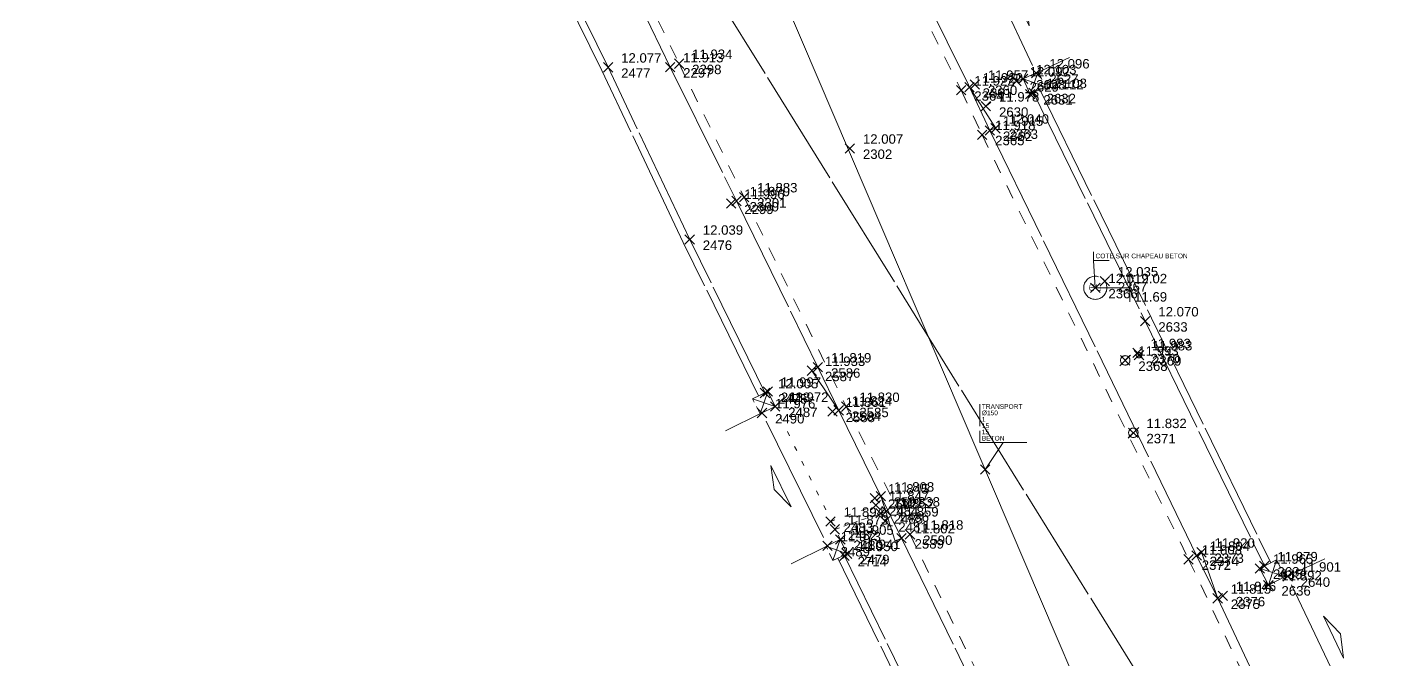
# Model space of a CAD drawing. Header units: metres. Extents: x 1224602 to 1224842, y 7187490 to 7187733.
# Drawn here: x 1224809.72 to 1224838.6, y 7187651.96 to 7187665.38 of the extents above; entities that cross this region are included whole.
import ezdxf
from ezdxf.enums import TextEntityAlignment as Align

# ---------------------------------------------------------------- set-up
doc = ezdxf.new("R2010")
doc.units = ezdxf.units.M
doc.header["$PDMODE"] = 3
doc.header["$PDSIZE"] = 0.1
for name, pattern in [('LL_0822', [2.5, 2.5, 0]), ('LL_0824', [0.35, 0.1, -0.25]), ('LL_0827', [0.2, 0.1, -0.1]), ('LL_0829', [0.6, 0.3, -0.3]), ('SL_1146', [2.5, 2.5, 0]), ('Socle_Continu', [2.5, 2.5, 0]), ('YL_2901', [2.5, 2.5, 0])]:
    doc.linetypes.add(name, pattern=pattern)
for name, color, linetype, lineweight in [('CLOTU_SCS', 212, 'Socle_Continu', 13), ('EAUPO_SCS', 140, 'Socle_Continu', 13), ('INDET_SCS', 7, 'Socle_Continu', 13), ('SIGTA_SCI', 7, 'Socle_Continu', 13), ('SIGTM_SCI', 1, 'Socle_Continu', 13), ('SIGTO_SCI', 255, 'Socle_Continu', 13), ('VOIRI_SCS', 7, 'Socle_Continu', 13)]:
    doc.layers.add(name, color=color, linetype=linetype, lineweight=lineweight)
for name, color, linetype, lineweight, true_color in [('EAUUS_PSI', 7, 'Socle_Continu', 13, 0x7f3f00), ('EAUUS_SCI', 7, 'Socle_Continu', 13, 0x7f3f00), ('EAUUS_SCS', 7, 'Socle_Continu', 13, 0x7f3f00), ('EAUUS_SCT', 7, 'Socle_Continu', 13, 0x7f3f00), ('SIGTS_PSS', 7, 'Socle_Continu', 13, 0x9966cc)]:
    doc.layers.add(name, color=color, linetype=linetype, lineweight=lineweight, true_color=true_color)
doc.styles.add('Reseaux', font='arial.ttf')
doc.styles.get("Standard").update_dxf_attribs({"font": 'arial.ttf'})
doc.linetypes.add('CL_0181', pattern='A,3,-0.15,0.4,-0.381,["eu",Standard,S=0.254,R=0,X=-0.2,Y=-0.1],-0.381,0.4,-0.15', length=4.862)

# ---------------------------------------------------------------- blocks, each defined once
blk = doc.blocks.new('YP_1521')
at = {"layer": 'SIGTO_SCI', "color": 7, "linetype": 'Socle_Continu'}
blk.add_point((0, 0), dxfattribs=at)
at = {"layer": 'SIGTA_SCI', "linetype": 'Socle_Continu'}
blk.add_attdef('ALT', (0.278, 0.099), '', height=0.2, dxfattribs=at)
at = {"layer": 'SIGTA_SCI', "linetype": 'Socle_Continu', "flags": 9}
blk.add_attdef('CALQUE_ALT', (1.69, -1.18), '', height=0.2, dxfattribs=at)
at = {"layer": 'SIGTM_SCI', "linetype": 'Socle_Continu'}
blk.add_attdef('MAT', (0.278, -0.223), '', height=0.2, dxfattribs=at)
at = {"layer": 'SIGTM_SCI', "linetype": 'Socle_Continu', "flags": 9}
blk.add_attdef('CALQUE_MAT', (1.69, -1.501), '', height=0.2, dxfattribs=at)
at = {"layer": 'SIGTO_SCI', "linetype": 'Socle_Continu', "flags": 9}
for tag, p in [('ID', (1.69, 0.105)), ('NATURE', (1.69, -0.216)), ('FAMILLE', (1.69, -0.538)), ('CALQUE', (1.69, -0.859)), ('PCRS', (1.69, -1.823))]:
    blk.add_attdef(tag, p, '', height=0.2, dxfattribs=at)
blk = doc.blocks.new('LP_0842')
at = {"layer": 'VOIRI_SCS', "linetype": 'Socle_Continu', "flags": 128}
blk.add_lwpolyline([(1, 0), (1, 0.5), (0, 0)], dxfattribs=at)
at = {"layer": 'VOIRI_SCS', "linetype": 'Socle_Continu', "flags": 9}
for tag, p in [('ID', (1.488, 0.614)), ('NATURE', (1.488, 0.292)), ('FAMILLE', (1.488, -0.029)), ('CALQUE', (1.488, -0.35)), ('PCRS', (1.488, -0.672))]:
    blk.add_attdef(tag, p, '', height=0.2, dxfattribs=at)
blk = doc.blocks.new('CP_0162')
at = {"layer": 'EAUUS_SCS', "linetype": 'Socle_Continu', "const_width": 0.025, "flags": 128}
for points in [[(-0.063, -0.111), (-0.174, -0.111, -0.405328), (-0.241, -0.045), (-0.241, 0.067, -0.999132), (-0.063, 0.067), (-0.063, 0.022), (-0.218, 0.022)], [(0.048, 0.155), (0.048, -0.034, 0.410802), (0.125, -0.111), (0.225, -0.111), (0.225, 0.155)]]:
    blk.add_lwpolyline(points, format="xyb", dxfattribs=at)
at = {"layer": 'EAUUS_SCS', "linetype": 'Socle_Continu'}
blk.add_circle((0, 0), 0.5, dxfattribs=at)
at = {"layer": 'EAUUS_SCS', "linetype": 'Socle_Continu', "flags": 9}
for tag, p in [('ID', (0.918, 0.522)), ('NATURE', (0.918, 0.2)), ('FAMILLE', (0.918, -0.121)), ('CALQUE', (0.918, -0.442)), ('PCRS', (0.918, -0.763))]:
    blk.add_attdef(tag, p, '', height=0.2, dxfattribs=at)
blk = doc.blocks.new('AP_0001')
at = {"layer": 'EAUPO_SCS', "linetype": 'Socle_Continu'}
blk.add_line((0.113, 0.113), (-0.113, -0.113), dxfattribs=at)
blk.add_circle((0, 0), 0.1, dxfattribs=at)
at = {"layer": 'EAUPO_SCS', "linetype": 'Socle_Continu', "flags": 9}
for tag, p in [('ID', (0.809, 0.507)), ('NATURE', (0.809, 0.186)), ('FAMILLE', (0.809, -0.135)), ('CALQUE', (0.809, -0.456)), ('PCRS', (0.809, -0.778))]:
    blk.add_attdef(tag, p, '', height=0.2, dxfattribs=at)
blk = doc.blocks.new('LP_0841')
at = {"layer": 'VOIRI_SCS', "linetype": 'Socle_Continu', "flags": 128}
blk.add_lwpolyline([(0, 0), (0, 0.5), (1, 0)], dxfattribs=at)
at = {"layer": 'VOIRI_SCS', "linetype": 'Socle_Continu', "flags": 9}
for tag, p in [('ID', (1.428, 0.548)), ('NATURE', (1.428, 0.227)), ('FAMILLE', (1.428, -0.095)), ('CALQUE', (1.428, -0.416)), ('PCRS', (1.428, -0.737))]:
    blk.add_attdef(tag, p, '', height=0.2, dxfattribs=at)
blk = doc.blocks.new('SP_1162')
at = {"layer": 'CLOTU_SCS', "linetype": 'Socle_Continu'}
for p, q in [((0, 0), (1, 1)), ((0, 1), (1, 0))]:
    blk.add_line(p, q, dxfattribs=at)
at = {"layer": 'CLOTU_SCS', "linetype": 'Socle_Continu', "flags": 128}
blk.add_lwpolyline([(1, 0), (0, 0), (0, 1), (1, 1)], close=True, dxfattribs=at)
at = {"layer": 'CLOTU_SCS', "linetype": 'Socle_Continu', "flags": 9}
for tag, p in [('NATURE', (1.089, -0.022)), ('ID', (1.089, 0.299)), ('CALQUE', (1.089, -0.665)), ('FAMILLE', (1.089, -0.344)), ('PCRS', (1.089, -0.986))]:
    blk.add_attdef(tag, p, '', height=0.2, dxfattribs=at)
blk = doc.blocks.new('SP_1161')
at = {"layer": 'CLOTU_SCS', "linetype": 'Socle_Continu'}
for p, q in [((0, 0), (0, 0.2745)), ((1, 0.2745), (1, 0)), ((0.5, 0.1545), (0.3438, 0.103)), ((0.3438, 0.103), (0.6563, 0.103)), ((0.6563, 0.103), (0.5, 0.1545)), ((0.0625, 0), (0.9375, 0))]:
    blk.add_line(p, q, dxfattribs=at)
at = {"layer": 'CLOTU_SCS', "linetype": 'Socle_Continu', "flags": 9}
for tag, p in [('ID', (1.3598, 0.3853)), ('NATURE', (1.3598, 0.0641)), ('FAMILLE', (1.3598, -0.2572)), ('CALQUE', (1.3598, -0.5785)), ('PCRS', (1.3598, -0.8998))]:
    blk.add_attdef(tag, p, '', height=0.2, dxfattribs=at)
blk = doc.blocks.new('KP_0761')
at = {"layer": 'INDET_SCS', "linetype": 'Socle_Continu', "flags": 128}
blk.add_lwpolyline([(-0.06, 0.08, -1), (0.06, 0.08, -0.209077), (0.03, 0, 0.201083), (0, -0.07), (0, -0.11)], format="xyb", dxfattribs=at)
at = {"layer": 'INDET_SCS', "linetype": 'Socle_Continu'}
blk.add_lwpolyline([(-0.01, -0.14, 0.098491), (-0.01, -0.14, 0.098491), (-0.01, -0.14, 0.098491), (-0.01, -0.14, 0.098491), (-0.01, -0.15, 0.098491), (0, -0.15, 0.098491), (0, -0.15, 0.098491), (0, -0.15, 0.098491), (0.01, -0.15, 0.098491), (0.01, -0.14, 0.098491), (0.01, -0.14, 0.098491), (0.01, -0.14, 0.098491), (0.01, -0.14, 0.098491), (0, -0.13, 0.098491), (0, -0.13, 0.098491), (0, -0.13, 0.098491)], format="xyb", close=True, dxfattribs=at)
blk.add_lwpolyline([(-0.01, -0.14, 0.098491), (-0.01, -0.14, 0.098491), (-0.01, -0.14, 0.098491), (-0.01, -0.14, 0.098491), (-0.01, -0.15, 0.098491), (0, -0.15, 0.098491), (0, -0.15, 0.098491), (0, -0.15, 0.098491), (0.01, -0.15, 0.098491), (0.01, -0.14, 0.098491), (0.01, -0.14, 0.098491), (0.01, -0.14, 0.098491), (0.01, -0.14, 0.098491), (0, -0.13, 0.098491), (0, -0.13, 0.098491), (0, -0.13, 0.098491)], format="xyb", close=True, dxfattribs=at)
blk.add_circle((0, 0), 0.3, dxfattribs=at)
at = {"layer": 'INDET_SCS', "linetype": 'Socle_Continu', "flags": 9}
for tag, p in [('ID', (0.75, 0.6)), ('NATURE', (0.75, 0.28)), ('FAMILLE', (0.75, -0.04)), ('CALQUE', (0.75, -0.36)), ('PCRS', (0.75, -0.68))]:
    blk.add_attdef(tag, p, '', height=0.2, dxfattribs=at)
blk = doc.blocks.new('*U96')
at = {"layer": 'EAUUS_SCI', "linetype": 'Socle_Continu'}
blk.add_line((0.769, 1.141), (0, 0), dxfattribs=at)
at = {"layer": 'EAUUS_SCI', "linetype": 'Socle_Continu', "flags": 128}
blk.add_lwpolyline([(1.769, 1.141), (-0.231, 1.141), (-0.231, 2.779)], dxfattribs=at)
at = {"layer": 'EAUUS_SCI', "linetype": 'Socle_Continu'}
blk.add_point((0, 0), dxfattribs=at)
for tag, p in [('TYPE', (-0.142, 2.574)), ('DIAM', (-0.142, 2.304)), ('NBR', (-0.142, 2.026)), ('LARG', (-0.142, 1.76)), ('HAUT', (-0.142, 1.494)), ('MATER', (-0.142, 1.228))]:
    blk.add_attdef(tag, p, '', height=0.2, dxfattribs=at)
at = {"layer": 'EAUUS_SCI', "linetype": 'Socle_Continu', "flags": 9}
for tag, p in [('NATURE', (2.47, 1.097)), ('ID', (2.47, 1.418)), ('CALQUE', (2.47, 0.454)), ('FAMILLE', (2.47, 0.776))]:
    blk.add_attdef(tag, p, '', height=0.2, dxfattribs=at)
blk = doc.blocks.new('*U100')
at = {"layer": 'EAUUS_SCI', "linetype": 'Socle_Continu'}
blk.add_line((-0.082, 1.164), (0, 0), dxfattribs=at)
at = {"layer": 'EAUUS_SCI', "linetype": 'Socle_Continu', "flags": 128}
blk.add_lwpolyline([(0.591, 1.164), (-0.082, 1.164), (-0.082, 1.521)], dxfattribs=at)
at = {"layer": 'EAUUS_SCI', "linetype": 'Socle_Continu'}
blk.add_point((0, 0), dxfattribs=at)
blk.add_attdef('TXT', (0.006, 1.251), '', height=0.2, dxfattribs=at)
at = {"layer": 'EAUUS_SCI', "linetype": 'Socle_Continu', "flags": 9}
for tag, p in [('NATURE', (1.967, -0.177)), ('ID', (1.967, 0.144)), ('FAMILLE', (1.967, -0.499)), ('CALQUE', (1.967, -0.82)), ('PCRS', (1.967, -1.141))]:
    blk.add_attdef(tag, p, '', height=0.2, dxfattribs=at)
blk = doc.blocks.new('CP_2101')
at = {"layer": 'EAUUS_PSI', "linetype": 'Socle_Continu'}
blk.add_line((0.733, 0), (0, 0), dxfattribs=at)
at = {"layer": 'EAUUS_PSI', "linetype": 'Socle_Continu', "flags": 128}
blk.add_lwpolyline([(0.733, -0.3), (0.733, 0.3)], dxfattribs=at)
at = {"layer": 'EAUUS_PSI', "linetype": 'Socle_Continu'}
blk.add_point((0, 0), dxfattribs=at)
at = {"layer": 'EAUUS_PSI', "linetype": 'Socle_Continu', "style": 'Reseaux', "flags": 9}
for tag, p in [('ID', (2.525, 0.541)), ('NATURE', (2.525, 0.22))]:
    blk.add_attdef(tag, p, '', height=0.2, dxfattribs=at)
at = {"layer": 'EAUUS_PSI', "linetype": 'Socle_Continu'}
for tag, p in [('TAMPON', (0.824, 0.196)), ('RADIER', (0.824, -0.192))]:
    blk.add_attdef(tag, text='', height=0.2, dxfattribs=at).set_placement(p, align=Align.MIDDLE_LEFT)
at = {"layer": 'EAUUS_PSI', "linetype": 'Socle_Continu', "flags": 9}
for tag, p in [('FAMILLE', (2.525, -0.101)), ('CALQUE', (2.525, -0.423))]:
    blk.add_attdef(tag, p, '', height=0.2, dxfattribs=at)

msp = doc.modelspace()

# ---------------------------------------------------------------- linework, layer by layer
at = {"layer": 'CLOTU_SCS', "linetype": 'SL_1146'}
for points in [[(1224825.233, 7187657.556, 11.989), (1224823.637, 7187660.812, 12.039), (1224821.906, 7187664.463, 12.063), (1224821.152, 7187666.006, 12.074)], [(1224825.37, 7187657.618, 12.005), (1224823.773, 7187660.877, 12.039), (1224822.041, 7187664.528, 12.077), (1224821.286, 7187666.074, 12.077)], [(1224831.065, 7187663.989, 12.108), (1224833.435, 7187659.143, 12.07), (1224835.962, 7187653.949, 11.979)], [(1224831.199, 7187664.055, 12.095), (1224833.57, 7187659.209, 12.067), (1224836.097, 7187654.014, 11.948)], [(1224830.056, 7187647.662, 11.964), (1224826.914, 7187654.116, 11.967)], [(1224830.194, 7187647.721, 11.966), (1224827.049, 7187654.18, 11.949)]]:
    msp.add_polyline3d(points, dxfattribs=at)
at = {"layer": 'EAUUS_SCT', "linetype": 'CL_0181'}
msp.add_polyline3d([(1224822.755, 7187673.045, 10.97), (1224837.324, 7187638.945, 10.44)], dxfattribs=at)
at = {"layer": 'SIGTS_PSS', "linetype": 'YL_2901'}
msp.add_polyline3d([(1224718.643, 7187594.665, 11.273), (1224724.194, 7187641.786, 11.605), (1224743.464, 7187686.347, 12.019), (1224774.759, 7187705.496, 12.369), (1224807.6, 7187693.028, 12.688), (1224838.124, 7187643.847, 11.839), (1224818.746, 7187610.542, 11.62), (1224772.174, 7187599.12, 11.427)], close=True, dxfattribs=at)
at = {"layer": 'VOIRI_SCS', "linetype": 'LL_0822'}
for points in [[(1224821.615, 7187668.148, 11.905), (1224823.356, 7187664.533, 11.913), (1224824.765, 7187661.692, 11.87), (1224826.493, 7187658.166, 11.819), (1224826.933, 7187657.251, 11.824), (1224827.826, 7187655.428, 11.808), (1224828.265, 7187654.541, 11.802), (1224830.023, 7187650.926, 11.797)], [(1224828.584, 7187666.38, 11.95), (1224829.709, 7187664.106, 11.92), (1224830.139, 7187663.188, 11.915), (1224834.525, 7187654.17, 11.804), (1224834.972, 7187653.262, 11.815), (1224836.319, 7187650.413, 11.787), (1224836.63, 7187649.744, 11.782), (1224836.988, 7187648.777, 11.759), (1224837.294, 7187647.812, 11.749), (1224837.46, 7187647.17, 11.743)]]:
    msp.add_polyline3d(points, dxfattribs=at)
at = {"layer": 'VOIRI_SCS', "linetype": 'LL_0829'}
for points in [[(1224821.79, 7187668.228, 11.911), (1224823.547, 7187664.606, 11.934), (1224824.926, 7187661.775, 11.883), (1224827.094, 7187657.329, 11.83), (1224828.446, 7187654.62, 11.818), (1224830.201, 7187651.007, 11.971)], [(1224828.376, 7187666.362, 11.958), (1224829.531, 7187664.042, 11.922), (1224829.974, 7187663.098, 11.918), (1224834.355, 7187654.09, 11.808), (1224836.14, 7187650.337, 11.808)]]:
    msp.add_polyline3d(points, dxfattribs=at)
at = {"layer": 'VOIRI_SCS', "linetype": 'LL_0824'}
for points in [[(1224830.844, 7187664.281, 12.103), (1224830.704, 7187664.235, 12.092), (1224830.056, 7187663.702, 11.978)], [(1224826.968, 7187654.512, 11.905), (1224825.584, 7187657.331, 11.972)], [(1224826.76, 7187654.893, 11.894), (1224827.721, 7187655.238, 11.847)], [(1224826.968, 7187654.512, 11.905), (1224827.92, 7187654.9, 11.859)]]:
    msp.add_polyline3d(points, dxfattribs=at)
at = {"layer": 'VOIRI_SCS', "linetype": 'LL_0827'}
msp.add_polyline3d([(1224826.853, 7187654.726, 11.873), (1224827.823, 7187655.07, 11.852), (1224827.949, 7187655.11, 11.838)], dxfattribs=at)

# ---------------------------------------------------------------- block references
at = {"layer": 'CLOTU_SCS', "linetype": 'Socle_Continu'}
for p, xscale, yscale, rotation in [((1224829.913, 7187666.968, 12.143), 2.834302496056984, 2.834302496056984, 295.2651357884518), ((1224826.696, 7187654.375, 11.973), 3.143745963424276, 3.143745963424276, 116.2392042844964), ((1224836.456, 7187653.73, 11.901), 3.168725866158258, 3.168725866158258, 295.3862924101066)]:
    msp.add_blockref('SP_1161', p, dxfattribs=dict(at, xscale=xscale, yscale=yscale, rotation=rotation))
at = {"layer": 'CLOTU_SCS', "color": 6, "linetype": 'Socle_Continu'}
for p, xscale, yscale, rotation in [((1224830.844, 7187664.281, 12.103), 0.3559071183194228, 0.3559071183194228, 295.2756600235591), ((1224825.584, 7187657.331, 11.972), 0.3559418862750441, 0.3559418862750441, 115.9608469285712), ((1224827.111, 7187654.209, 11.941), 0.3351936990058566, 0.3351936990058566, 115.3889584943654), ((1224835.867, 7187653.898, 11.965), 0.3975841036300309, 0.3975841036300309, 296.920225662556)]:
    msp.add_blockref('SP_1162', p, dxfattribs=dict(at, xscale=xscale, yscale=yscale, rotation=rotation))
at = {"layer": 'EAUPO_SCS', "linetype": 'Socle_Continu'}
for p in [(1224833.011, 7187658.311, 11.993), (1224833.183, 7187656.775, 11.832)]:
    msp.add_blockref('AP_0001', p, dxfattribs=at)
at = {"layer": 'EAUUS_PSI', "linetype": 'Socle_Continu'}
ref = msp.add_blockref('CP_2101', (1224832.376, 7187659.85, 12.019), dxfattribs=at)
ref.add_attrib('TAMPON', '12.02', dxfattribs={"linetype": 'Socle_Continu', "height": 0.2}).set_placement((1224833.2, 7187660.046), align=Align.MIDDLE_LEFT)
ref.add_attrib('RADIER', '11.69', dxfattribs={"linetype": 'Socle_Continu', "height": 0.2}).set_placement((1224833.2, 7187659.658), align=Align.MIDDLE_LEFT)
at = {"layer": 'EAUUS_SCI', "linetype": 'Socle_Continu'}
ref = msp.add_blockref('*U100', (1224832.376, 7187659.85, 12.019), dxfattribs=dict(at, xscale=0.5, yscale=0.5, zscale=0.5))
ref.add_attrib('TXT', 'COTE SUR CHAPEAU BETON', (1224832.38, 7187660.476), dxfattribs={"linetype": 'Socle_Continu', "height": 0.1})
at = {"layer": 'EAUUS_SCI', "linetype": 'Socle_Continu', "xscale": 0.5, "yscale": 0.5, "zscale": 0.5}
msp.add_blockref('*U96', (1224830.04, 7187655.995), dxfattribs=at).add_auto_attribs({'TYPE': 'TRANSPORT', 'DIAM': 'Ø150', 'NBR': '1', 'LARG': '15', 'HAUT': '15', 'MATER': 'BETON'})
at = {"layer": 'EAUUS_SCS', "linetype": 'Socle_Continu', "xscale": 0.4901305647018843, "yscale": 0.4901305647018843}
msp.add_blockref('CP_0162', (1224832.376, 7187659.85, 12.019), dxfattribs=at)
at = {"layer": 'INDET_SCS', "linetype": 'Socle_Continu', "xscale": 0.1935411732992114, "yscale": 0.1935411732992114, "zscale": 0.1935411732992114}
msp.add_blockref('KP_0761', (1224833.302, 7187658.423, 11.983), dxfattribs=at)
at = {"layer": 'SIGTO_SCI', "linetype": 'Socle_Continu'}
for p, values in [((1224822.041, 7187664.528, 12.077), {'ALT': '12.077', 'MAT': '2477'}), ((1224823.356, 7187664.533, 11.913), {'ALT': '11.913', 'MAT': '2297'}), ((1224823.547, 7187664.606, 11.934), {'ALT': '11.934', 'MAT': '2298'}), ((1224831.123, 7187664.404, 12.096), {'ALT': '12.096', 'MAT': '2627'}), ((1224829.709, 7187664.106, 11.92), {'ALT': '11.920', 'MAT': '2361'}), ((1224829.82, 7187664.163, 11.957), {'ALT': '11.957', 'MAT': '2360'}), ((1224830.704, 7187664.235, 12.092), {'ALT': '12.092', 'MAT': '2629'}), ((1224830.844, 7187664.281, 12.103), {'ALT': '12.103', 'MAT': '2628'}), ((1224829.531, 7187664.042, 11.922), {'ALT': '11.922', 'MAT': '2364'}), ((1224830.996, 7187663.959, 12.112), {'ALT': '12.112', 'MAT': '2631'}), ((1224831.065, 7187663.989, 12.108), {'ALT': '12.108', 'MAT': '2632'}), ((1224830.056, 7187663.702, 11.978), {'ALT': '11.978', 'MAT': '2630'}), ((1224830.261, 7187663.233, 12.04), {'ALT': '12.040', 'MAT': '2363'}), ((1224829.974, 7187663.098, 11.918), {'ALT': '11.918', 'MAT': '2365'}), ((1224830.139, 7187663.188, 11.915), {'ALT': '11.915', 'MAT': '2362'}), ((1224827.169, 7187662.808, 12.007), {'ALT': '12.007', 'MAT': '2302'}), ((1224824.926, 7187661.775, 11.883), {'ALT': '11.883', 'MAT': '2301'}), ((1224824.653, 7187661.638, 11.996), {'ALT': '11.996', 'MAT': '2299'}), ((1224824.765, 7187661.692, 11.87), {'ALT': '11.870', 'MAT': '2300'}), ((1224823.773, 7187660.877, 12.039), {'ALT': '12.039', 'MAT': '2476'}), ((1224832.376, 7187659.85, 12.019), {'ALT': '12.019', 'MAT': '2366'}), ((1224832.577, 7187659.991, 12.035), {'ALT': '12.035', 'MAT': '2367'}), ((1224833.435, 7187659.143, 12.07), {'ALT': '12.070', 'MAT': '2633'}), ((1224833.011, 7187658.311, 11.993), {'ALT': '11.993', 'MAT': '2368'}), ((1224833.27, 7187658.471, 11.983), {'ALT': '11.983', 'MAT': '2370'}), ((1224833.302, 7187658.423, 11.983), {'ALT': '11.983', 'MAT': '2369'}), ((1224826.364, 7187658.093, 11.933), {'ALT': '11.933', 'MAT': '2587'}), ((1224826.493, 7187658.166, 11.819), {'ALT': '11.819', 'MAT': '2586'}), ((1224825.37, 7187657.618, 12.005), {'ALT': '12.005', 'MAT': '2475'}), ((1224825.428, 7187657.651, 11.997), {'ALT': '11.997', 'MAT': '2488'}), ((1224825.306, 7187657.195, 11.976), {'ALT': '11.976', 'MAT': '2490'}), ((1224825.584, 7187657.331, 11.972), {'ALT': '11.972', 'MAT': '2487'}), ((1224826.802, 7187657.224, 11.861), {'ALT': '11.861', 'MAT': '2588'}), ((1224826.933, 7187657.251, 11.824), {'ALT': '11.824', 'MAT': '2584'}), ((1224827.094, 7187657.329, 11.83), {'ALT': '11.830', 'MAT': '2585'}), ((1224833.183, 7187656.775, 11.832), {'ALT': '11.832', 'MAT': '2371'}), ((1224827.826, 7187655.428, 11.808), {'ALT': '11.808', 'MAT': '2591'}), ((1224827.701, 7187655.386, 11.845), {'ALT': '11.845', 'MAT': '2592'}), ((1224827.721, 7187655.238, 11.847), {'ALT': '11.847', 'MAT': '2484'}), ((1224827.949, 7187655.11, 11.838), {'ALT': '11.838', 'MAT': '2486'}), ((1224826.76, 7187654.893, 11.894), {'ALT': '11.894', 'MAT': '2483'}), ((1224827.823, 7187655.07, 11.852), {'ALT': '11.852', 'MAT': '2485'}), ((1224827.92, 7187654.9, 11.859), {'ALT': '11.859', 'MAT': '2481'}), ((1224826.853, 7187654.726, 11.873), {'ALT': '11.873', 'MAT': '2482'}), ((1224828.265, 7187654.541, 11.802), {'ALT': '11.802', 'MAT': '2589'}), ((1224828.446, 7187654.62, 11.818), {'ALT': '11.818', 'MAT': '2590'}), ((1224826.696, 7187654.375, 11.973), {'ALT': '11.973', 'MAT': '2489'}), ((1224826.968, 7187654.512, 11.905), {'ALT': '11.905', 'MAT': '2480'}), ((1224834.627, 7187654.238, 11.92), {'ALT': '11.920', 'MAT': '2373'}), ((1224827.057, 7187654.165, 11.95), {'ALT': '11.950', 'MAT': '2714'}), ((1224827.111, 7187654.209, 11.941), {'ALT': '11.941', 'MAT': '2479'}), ((1224834.355, 7187654.09, 11.808), {'ALT': '11.808', 'MAT': '2372'}), ((1224834.525, 7187654.17, 11.804), {'ALT': '11.804', 'MAT': '2374'}), ((1224835.962, 7187653.949, 11.979), {'ALT': '11.979', 'MAT': '2634'}), ((1224835.867, 7187653.898, 11.965), {'ALT': '11.965', 'MAT': '2635'}), ((1224836.456, 7187653.73, 11.901), {'ALT': '11.901', 'MAT': '2640'}), ((1224836.047, 7187653.544, 11.892), {'ALT': '11.892', 'MAT': '2636'}), ((1224834.972, 7187653.262, 11.815), {'ALT': '11.815', 'MAT': '2375'}), ((1224835.079, 7187653.316, 11.846), {'ALT': '11.846', 'MAT': '2376'})]:
    msp.add_blockref('YP_1521', p, dxfattribs=at).add_auto_attribs(values)
at = {"layer": 'VOIRI_SCS', "linetype": 'Socle_Continu'}
for name, p, xscale, yscale, zscale, rotation in [('LP_0842', (1224829.709, 7187664.106, 11.92), 1.0137, 0.2604521340682195, 1.99999999536221, 295.0890149507005), ('LP_0842', (1224826.933, 7187657.251, 11.824), 1.0151, 0.2976272035082612, 1.999999993794947, 115.6839372313653), ('LP_0841', (1224834.525, 7187654.17, 11.804), 1.0122, 0.2452514181919099, 2.049556671923587, 296.1929245305482)]:
    msp.add_blockref(name, p, dxfattribs=dict(at, xscale=xscale, yscale=yscale, zscale=zscale, rotation=rotation))
at = {"layer": 'VOIRI_SCS', "linetype": 'Socle_Continu', "xscale": 0.989510452004392, "yscale": 0.2976, "rotation": 116.3175970395065}
msp.add_blockref('LP_0841', (1224828.265, 7187654.541, 11.802), dxfattribs=at)

doc.saveas('drawing.dxf')
